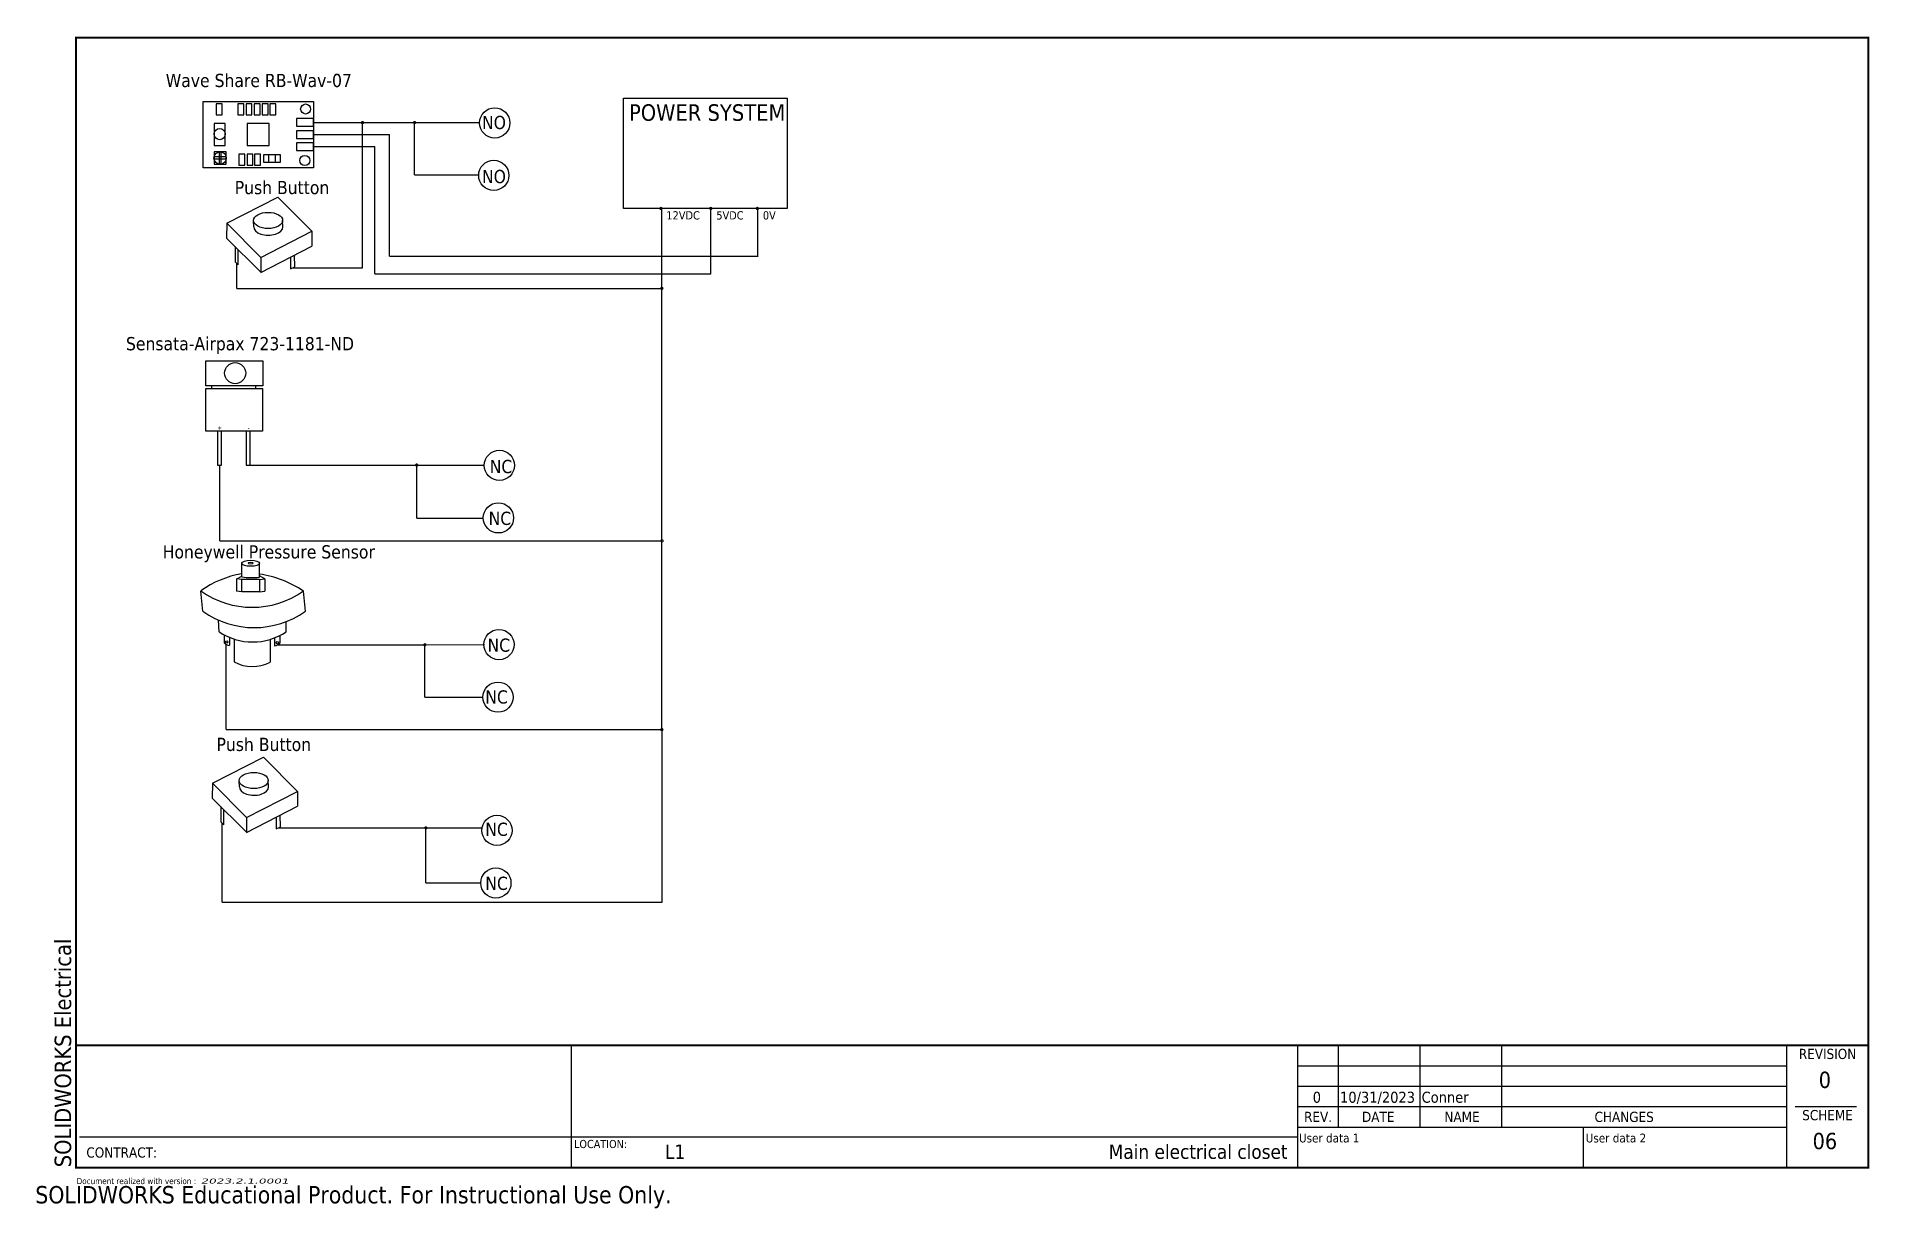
# Model space of a CAD drawing. Header units: inches. Extents: x 0 to 16.6, y 0 to 10.6.
import ezdxf
from ezdxf.enums import TextEntityAlignment as Align
from ezdxf.lldxf.tags import DXFTag

# ---------------------------------------------------------------- set-up
doc = ezdxf.new("R2010")
doc.units = ezdxf.units.IN
doc.header["$LTSCALE"] = 0.5
doc.header["$MEASUREMENT"] = 0
doc.linetypes.add('CONTINU', pattern=[0])
doc.layers.add('TITLEBLOCK', color=7, linetype='Continuous')
doc.styles.add('TAHOMA_STANDARD', font='tahoma.ttf')
doc.styles.add('tr_blackboxpt', font='tahoma.ttf', dxfattribs={"height": 0.075})
tags = doc.linetypes.add('INTERROMPU', pattern=[0.75, 0.5, -0.25]).pattern_tags.tags
tags[6:7] = [DXFTag(74, 4), DXFTag(75, 0), DXFTag(340, '0'), DXFTag(46, 0.0), DXFTag(50, 0.0), DXFTag(44, 0.0), DXFTag(45, 0.0)]
tags[4:5] = [DXFTag(74, 4), DXFTag(75, 0), DXFTag(340, '0'), DXFTag(46, 0.0), DXFTag(50, 0.0), DXFTag(44, 0.0), DXFTag(45, 0.0)]

# ---------------------------------------------------------------- blocks, each defined once
blk = doc.blocks.new('TR_FDP_ANSI_B_EN')
at = {"color": 7}
for p, q in [((4.862, 0.37), (4.862, 1.48)), ((11.446, 0.37), (11.446, 1.48)), ((11.816, 0.74), (11.816, 1.48)), ((12.556, 0.74), (12.556, 1.48)), ((13.296, 0.74), (13.296, 1.48)), ((15.88, 0.37), (15.88, 1.48)), ((11.446, 1.295), (15.88, 1.295)), ((11.446, 1.11), (15.88, 1.11)), ((11.446, 0.925), (15.88, 0.925)), ((15.958, 0.925), (16.513, 0.925)), ((11.446, 0.74), (15.88, 0.74)), ((14.033, 0.74), (14.033, 0.37)), ((11.45, 0.647), (0.4, 0.647))]:
    blk.add_line(p, q, dxfattribs=at)
at = {"color": 7, "const_width": 0.0185}
blk.add_lwpolyline([(0.37, 10.619), (16.62, 10.619), (16.62, 0.37), (0.37, 0.37)], close=True, dxfattribs=at)
blk.add_lwpolyline([(0.37, 1.48), (16.62, 1.48)], dxfattribs=at)
at = {"color": 7, "style": 'TAHOMA_STANDARD'}
for s, p in [('REVISION', (16.25, 1.403)), ('CHANGES', (14.406, 0.832)), ('SCHEME', (16.25, 0.848))]:
    blk.add_text(s, height=0.0925, dxfattribs=at).set_placement(p, align=Align.MIDDLE_CENTER)
for s, p in [('REV.', (11.631, 0.832)), ('DATE', (12.176, 0.832)), ('NAME', (12.936, 0.832))]:
    blk.add_text(s, height=0.0925, dxfattribs=at).set_placement(p, align=Align.MIDDLE)
for s, height, p in [('CONTRACT:', 0.0925, (0.463, 0.509)), ('LOCATION:', 0.074, (4.885, 0.586)), ('Document realized with version :', 0.0555, (0.375, 0.25))]:
    blk.add_text(s, height=height, dxfattribs=at).set_placement(p, align=Align.MIDDLE_LEFT)
blk.add_attdef('#APP_NAME', text='', height=0.15, rotation=90, dxfattribs=at).set_placement((0.25, 0.375), align=Align.MIDDLE_LEFT)
for tag, height, p in [('#PROJECT_DWG_OFFICE', 0.148, (2.822, 1.253)), ('#FOLIO_TZ_0_L1', 0.185, (8.177, 1.24)), ('#PROJECT_DWG_OFFICE_ADDRESS_1', 0.111, (2.822, 1.044)), ('#PROJECT_DWG_OFFICE_ADDRESS_2', 0.111, (2.822, 0.894)), ('#FOLIO_TZ_1_L1', 0.148, (8.18, 0.957)), ('#PROJECT_DWG_OFFICE_ADDRESS_3', 0.111, (2.822, 0.738)), ('#FOLIO_TZ_2_L1', 0.148, (8.177, 0.746))]:
    blk.add_attdef(tag, text='', height=height, dxfattribs=at).set_placement(p, align=Align.CENTER)
for tag, height, p in [('#REV_NO_-0', 0.1, (11.62, 1.38)), ('#REV_NO_-1', 0.1, (11.62, 1.2)), ('#REV_NO', 0.148, (16.226, 1.168)), ('#REV_NO_-2', 0.1, (11.62, 1.01)), ('#FOLIO_TAG', 0.148, (16.226, 0.613))]:
    blk.add_attdef(tag, text='', height=height, dxfattribs=at).set_placement(p, align=Align.MIDDLE_CENTER)
for tag, height, p in [('#REV_CREATED_ON_-0', 0.1, (11.83, 1.38)), ('#REV_CREATED_BY_-0', 0.1, (12.57, 1.38)), ('#REV_NO_-0_TZ_0_L1', 0.1, (13.31, 1.38)), ('#REV_CREATED_ON_-1', 0.1, (11.83, 1.2)), ('#REV_CREATED_BY_-1', 0.1, (12.57, 1.2)), ('#REV_NO_-1_TZ_0_L1', 0.1, (13.31, 1.2)), ('#REV_CREATED_ON_-2', 0.1, (11.83, 1.01)), ('#REV_CREATED_BY_-2', 0.1, (12.57, 1.01)), ('#REV_NO_-2_TZ_0_L1', 0.1, (13.31, 1.01)), ('#FOLIO_LOC_TAG', 0.13, (5.71, 0.516))]:
    blk.add_attdef(tag, text='', height=height, dxfattribs=at).set_placement(p, align=Align.MIDDLE_LEFT)
for tag, p, height in [('##BUNDLE_TX_0_L1', (11.458, 0.6), 0.08), ('##BUNDLE_TX_1_L1', (14.058, 0.6), 0.08), ('#BUNDLE_TX_0', (11.508, 0.45), 0.0925), ('#BUNDLE_TX_1', (14.108, 0.45), 0.0925)]:
    blk.add_attdef(tag, p, '', height=height, dxfattribs=at)
blk.add_attdef('#PROJECT_CONTRACT_NUM', text='', height=0.13, dxfattribs=at).set_placement((1.397, 0.418), align=Align.BOTTOM_LEFT)
blk.add_attdef('#FOLIO_LOC_TZ_0_L1', text='', height=0.13, dxfattribs=at).set_placement((11.354, 0.516), align=Align.MIDDLE_RIGHT)
at = {"color": 7, "style": 'TAHOMA_STANDARD', "oblique": 15, "width": 2.071003}
blk.add_attdef('#ELVER', text='', height=0.0447, dxfattribs=at).set_placement((1.5, 0.25), align=Align.MIDDLE_LEFT)
blk = doc.blocks.new('B')
for p, q in [((73.9, 150.7), (182.3, 206.2)), ((254.8, 133.5), (182.2, 206.1)), ((131.2, 143.2), (130.8, 156.7)), ((193.2, 142.8), (192.6, 156.8)), ((73.8, 150.7), (73.7, 119)), ((146.2, 46.5), (73.7, 119)), ((146.4, 78.1), (73.8, 150.7)), ((146.4, 78.1), (254.8, 133.5)), ((254.9, 133.5), (254.8, 101.9)), ((91.7, 101.1), (91.7, 68.6)), ((98, 62.2), (98.3, 94.7)), ((146.4, 78.1), (146.5, 46.2)), ((146.5, 46.2), (254.8, 101.9)), ((209.6, 78.4), (209.5, 53.7)), ((218.3, 57.9), (218, 82.8)), ((91.7, 68.6), (98, 62.2)), ((209.5, 53.7), (218.3, 57.9))]:
    blk.add_line(p, q)
blk.add_ellipse((161.7, 156.5), major_axis=(30.9, 0), ratio=0.557618)
blk.add_ellipse((162.2, 142.8), major_axis=(31, 0), ratio=0.570885, start_param=3.119423, end_param=6.283185)
blk = doc.blocks.new('PRESSURE SENSOR', base_point=(97.22, 204.24))
for p, q in [((97.26, 205.06), (97.25, 210.1)), ((103.7, 204.98), (103.69, 210.1)), ((95.29, 204.34), (95.23, 199.78)), ((97.27, 204.18), (95.29, 204.34)), ((95.36, 204.35), (97.27, 205.4)), ((103.71, 204.18), (105.7, 204.34)), ((105.73, 204.35), (103.72, 205.45)), ((105.7, 204.34), (105.75, 199.78)), ((82.91, 192.45), (82.16, 199.9)), ((97.22, 199.62), (95.23, 199.78)), ((103.77, 199.62), (105.75, 199.78)), ((120.66, 192.45), (119.91, 199.9)), ((88.89, 184.95), (88.67, 189.2)), ((113.56, 184.95), (113.57, 188.66)), ((90.78, 183.79), (90.78, 180.89)), ((92.66, 182.82), (92.66, 179.93)), ((94.38, 182.23), (94.38, 173.82)), ((107.65, 182.14), (107.65, 173.72)), ((109.29, 182.63), (109.29, 179.73)), ((111.17, 183.6), (111.17, 180.7))]:
    blk.add_line(p, q)
for centre in [(91.71, 181.16), (110.27, 180.92)]:
    blk.add_circle(centre, 0.424)
for centre, radius, start, end in [((103.12, 170.95), 35.75, 99.45506, 125.90768), ((100.84, 233.93), 29.09, 262.92806, 275.63962), ((98.6, 169.07), 37.38, 55.3348, 82.13981), ((101.04, 226.56), 32.66, 234.69575, 305.30425), ((101.78, 219.11), 32.66, 234.69575, 305.30425), ((101.22, 203.13), 21.97, 235.85039, 304.14961), ((93.09, 183.08), 3.19, 223.43956, 262.12822), ((108.85, 182.89), 3.19, 277.9202, 316.60886), ((101.1, 186.28), 14.16, 241.65981, 297.53322)]:
    blk.add_arc(centre, radius, start, end)
for centre, major_axis, ratio in [((100.49, 210.1), (-3.25, 0), 0.344655), ((100.47, 210.12), (-0.914, 0), 0.367247)]:
    blk.add_ellipse(centre, major_axis=major_axis, ratio=ratio)
blk = doc.blocks.new('UV', base_point=(80, 240))
for p, q in [((100.9, 189.8), (90, 189.8)), ((90, 189.8), (90, 188.1)), ((90, 188.1), (100.9, 188.1)), ((100.9, 188.1), (100.9, 189.8))]:
    blk.add_line(p, q)
for points in [[(91.9, 237.8), (91.9, 227.9), (97.3, 227.9), (97.3, 237.8)], [(111.5, 237.9), (111.5, 228), (116.9, 228), (116.9, 237.9)], [(118.9, 237.9), (118.9, 228), (124.3, 228), (124.3, 237.9)], [(126.3, 237.9), (126.3, 228), (131.7, 228), (131.7, 237.9)], [(133.6, 237.9), (133.6, 228), (139.1, 228), (139.1, 237.9)], [(140.5, 237.9), (140.5, 228), (145.9, 228), (145.9, 237.9)], [(90, 220), (90, 200), (100, 200), (100, 220)], [(120, 220), (120, 200), (140, 200), (140, 220)], [(164.8, 224.6), (164.8, 217.5), (180.1, 217.5), (180.1, 224.6)], [(164.8, 213.4), (164.8, 206.3), (180.1, 206.3), (180.1, 213.4)], [(164.8, 202.5), (164.8, 195.4), (180.1, 195.4), (180.1, 202.5)], [(90, 194.3), (90, 183.1), (100.8, 183.1), (100.8, 194.3)], [(94.6, 194.3), (94.6, 183.2), (96.3, 183.2), (96.3, 194.3)], [(112.4, 192.2), (112.4, 182.3), (117.8, 182.3), (117.8, 192.2)], [(119.8, 192.2), (119.8, 182.3), (125.2, 182.3), (125.2, 192.2)], [(126.7, 192.2), (126.7, 182.3), (132.1, 182.3), (132.1, 192.2)], [(150.2, 191.7), (134.9, 191.7), (134.9, 184.9), (150.2, 184.9)], [(139.4, 191.7), (139.4, 184.9), (145.7, 184.9), (145.7, 191.7)]]:
    blk.add_lwpolyline(points, close=True)
for centre, radius in [((173, 233.2), 4.56), ((95, 210.4), 5.05), ((95.4, 188.7), 5.6), ((172.3, 186.5), 4.56)]:
    blk.add_circle(centre, radius)
at = {"style": 'TAHOMA_STANDARD'}
for tag, p in [('AOUT', (168.5, 219.8)), ('GND', (169.1, 208.6)), ('VCC', (169.4, 197.7))]:
    blk.add_attdef(tag, p, '', height=2, dxfattribs=at)
blk = doc.blocks.new('EW_BB_BlackBox_2')
at = {"lineweight": 20, "style": 'TAHOMA_STANDARD'}
for tag, height, p in [('#TAG', 3, (1, -5)), ('#REF_REF', 2, (1, -8)), ('#COM_TX_0', 2, (1, -11))]:
    blk.add_attdef(tag, text='', height=height, dxfattribs=at).set_placement(p, align=Align.BOTTOM_LEFT)
at = {"linetype": 'CONTINU', "style": 'TAHOMA_STANDARD', "width": 0.75}
blk.add_attdef('#CROSS_REF', text='', height=2, dxfattribs=at).set_placement((1, -14), align=Align.BOTTOM_LEFT)
blk = doc.blocks.new('TEMP SENSOR', base_point=(40, 250))
for p, q in [((44.4, 250), (44.4, 251.8)), ((75.2, 250), (75.2, 251.8))]:
    blk.add_line(p, q)
for points in [[(40.1, 251.8), (40.1, 269.4), (80, 269.4), (80, 251.8)], [(48.3, 220), (48.3, 196.3), (51.1, 196.3), (51.1, 220)], [(68.5, 220), (68.5, 196.3), (71.3, 196.3), (71.3, 220)]]:
    blk.add_lwpolyline(points, close=True)
blk.add_circle((60.7, 260.8), 7.41)
at = {"style": 'TAHOMA_STANDARD'}
for s, p in [('+', (48.3, 221)), ('-', (69.4, 220.9))]:
    blk.add_text(s, height=3.01, dxfattribs=at).set_placement(p)

msp = doc.modelspace()

# ---------------------------------------------------------------- linework, layer by layer
for points in [[(1.522, 10.04), (2.521, 10.04), (2.521, 9.44), (1.522, 9.44)], [(1.545, 7.437), (2.061, 7.437), (2.061, 7.05), (1.545, 7.05)], [(1.872, 5.708), (2.032, 5.708), (2.032, 5.594), (1.872, 5.594)]]:
    msp.add_lwpolyline(points, close=True)
at = {"linetype": 'INTERROMPU'}
msp.add_lwpolyline([(5.333, 10.07), (6.818, 10.07), (6.818, 9.07), (5.333, 9.07)], close=True, dxfattribs=at)
at = {"color": 241, "linetype": 'Continuous'}
for points in [[(2.526, 9.849), (2.967, 9.849)], [(2.967, 9.849), (3.439, 9.849)], [(2.967, 8.531), (2.967, 9.846)], [(3.439, 9.374), (3.439, 9.849)], [(3.439, 9.849), (4.025, 9.849)], [(2.524, 9.74), (3.211, 9.74)], [(3.211, 8.636), (3.211, 9.74)], [(2.522, 9.633), (3.078, 9.633)], [(3.078, 8.476), (3.078, 9.633)], [(3.439, 9.374), (4.022, 9.374)], [(5.682, 8.345), (5.681, 9.075)], [(6.125, 8.476), (6.125, 9.069)], [(6.551, 8.636), (6.551, 9.065)], [(1.827, 8.345), (1.827, 8.568)], [(2.333, 8.531), (2.967, 8.531)], [(3.078, 8.476), (6.125, 8.476)], [(3.211, 8.636), (6.553, 8.636)], [(1.827, 8.345), (5.682, 8.345)], [(5.681, 6.056), (5.682, 8.345)], [(1.672, 6.056), (1.672, 6.743)], [(1.929, 6.743), (3.458, 6.743)], [(3.458, 6.262), (3.458, 6.743)], [(3.458, 6.743), (4.063, 6.743)], [(3.458, 6.262), (4.063, 6.262)], [(1.672, 6.056), (5.683, 6.056)], [(5.681, 4.344), (5.681, 6.056)], [(1.732, 4.344), (1.732, 5.113)], [(2.199, 5.113), (3.532, 5.113)], [(3.532, 5.113), (4.072, 5.115)], [(3.532, 4.637), (3.532, 5.113)], [(3.532, 4.637), (4.059, 4.638)], [(1.732, 4.344), (5.683, 4.344)], [(5.683, 2.778), (5.683, 4.344)], [(1.695, 2.778), (1.695, 3.492)], [(2.209, 3.453), (3.541, 3.453)], [(3.541, 2.953), (3.541, 3.453)], [(3.541, 3.453), (4.045, 3.453)], [(3.541, 2.953), (4.04, 2.953)], [(1.695, 2.778), (5.683, 2.778)]]:
    msp.add_lwpolyline(points, dxfattribs=at)
at = {"color": 221}
for points in [[(2.972, 9.849, 0.02, 0.02, 1), (2.962, 9.849, 0.02, 0.02, 1)], [(3.444, 9.849, 0.02, 0.02, 1), (3.434, 9.849, 0.02, 0.02, 1)], [(5.686, 8.345, 0.02, 0.02, 1), (5.676, 8.345, 0.02, 0.02, 1)], [(3.463, 6.743, 0.02, 0.02, 1), (3.453, 6.743, 0.02, 0.02, 1)], [(5.688, 6.056, 0.02, 0.02, 1), (5.678, 6.056, 0.02, 0.02, 1)], [(3.537, 5.113, 0.02, 0.02, 1), (3.527, 5.113, 0.02, 0.02, 1)], [(5.686, 4.344, 0.02, 0.02, 1), (5.676, 4.344, 0.02, 0.02, 1)], [(3.546, 3.453, 0.02, 0.02, 1), (3.536, 3.453, 0.02, 0.02, 1)]]:
    msp.add_lwpolyline(points, format="xyseb", close=True, dxfattribs=at)
at = {"color": 12}
for points in [[(5.677, 9.07, 0.02, 0.02, 1), (5.667, 9.07, 0.02, 0.02, 1)], [(6.13, 9.07, 0.02, 0.02, 1), (6.12, 9.07, 0.02, 0.02, 1)], [(6.552, 9.07, 0.02, 0.02, 1), (6.542, 9.07, 0.02, 0.02, 1)]]:
    msp.add_lwpolyline(points, format="xyseb", close=True, dxfattribs=at)
for centre in [(4.166, 9.846), (4.157, 9.37), (4.208, 6.74), (4.199, 6.264), (4.204, 5.115), (4.195, 4.638), (4.186, 3.43), (4.176, 2.953)]:
    msp.add_circle(centre, 0.137)

# ---------------------------------------------------------------- block references
for name, p, xscale, yscale, zscale in [('UV', (1.522, 10.04), 0.00999046198244, 0.00999046198244, 0.00999046198244), ('B', (1.42, 8.293), 0.004270630732685246, 0.004270630732685246, 0.004270630732685246), ('TEMP SENSOR', (1.545, 7.437), 0.01291921439633098, 0.01291921439633098, 0.01291921439633098), ('PRESSURE SENSOR', (1.872, 5.708), 0.024671424767401, 0.024671424767401, 0.024671424767401), ('B', (1.29, 3.214), 0.004270630732685246, 0.004270630732685246, 0.004270630732685246)]:
    msp.add_blockref(name, p, dxfattribs=dict(xscale=xscale, yscale=yscale, zscale=zscale))
at = {"xscale": 0.05, "yscale": 0.05, "zscale": 0.05}
msp.add_blockref('EW_BB_BlackBox_2', (5.333, 10.07), dxfattribs=at).add_auto_attribs({'#TAG': 'POWER SYSTEM'})
at = {"layer": 'TITLEBLOCK'}
msp.add_blockref('TR_FDP_ANSI_B_EN', (0, 0), dxfattribs=at).add_auto_attribs({'#FOLIO_TAG': '06', '#FOLIO_LOC_TAG': 'L1', '#FOLIO_LOC_TZ_0_L1': 'Main electrical closet', '#REV_NO': '0', '#ELVER': '2023.2.1.0001', '##BUNDLE_TX_0_L1': 'User data 1', '##BUNDLE_TX_1_L1': 'User data 2', '#REV_NO_-2': '0', '#REV_CREATED_BY_-2': 'Conner', '#REV_CREATED_ON_-2': '10/31/2023', '#APP_NAME': 'SOLIDWORKS Electrical'})

# ---------------------------------------------------------------- texts
at = {"style": 'TAHOMA_STANDARD'}
for s, p in [('Wave Share RB-Wav-07', (1.183, 10.171)), ('NO', (4.05, 9.79)), ('Push Button', (1.808, 9.2)), ('NO', (4.05, 9.3)), ('Sensata-Airpax 723-1181-ND', (0.822, 7.784)), ('NC', (4.12, 6.67)), ('NC', (4.11, 6.2)), ('Honeywell Pressure Sensor', (1.155, 5.896)), ('NC', (4.1, 5.05)), ('NC', (4.08, 4.58)), ('Push Button', (1.643, 4.15)), ('NC', (4.08, 3.38)), ('NC', (4.08, 2.89))]:
    msp.add_text(s, height=0.12, dxfattribs=at).set_placement(p)
at = {"style": 'tr_blackboxpt'}
for s, p in [('12VDC', (5.722, 9.045)), ('5VDC', (6.175, 9.045)), ('0V', (6.597, 9.045))]:
    msp.add_text(s, height=0.075, dxfattribs=at).set_placement(p, align=Align.TOP_LEFT)
at = {"color": 1, "true_color": 0xff0000, "style": 'TAHOMA_STANDARD'}
msp.add_text('SOLIDWORKS Educational Product. For Instructional Use Only.', height=0.15748, dxfattribs=at).set_placement((0, 0), align=Align.BOTTOM_LEFT)

doc.saveas('drawing.dxf')
